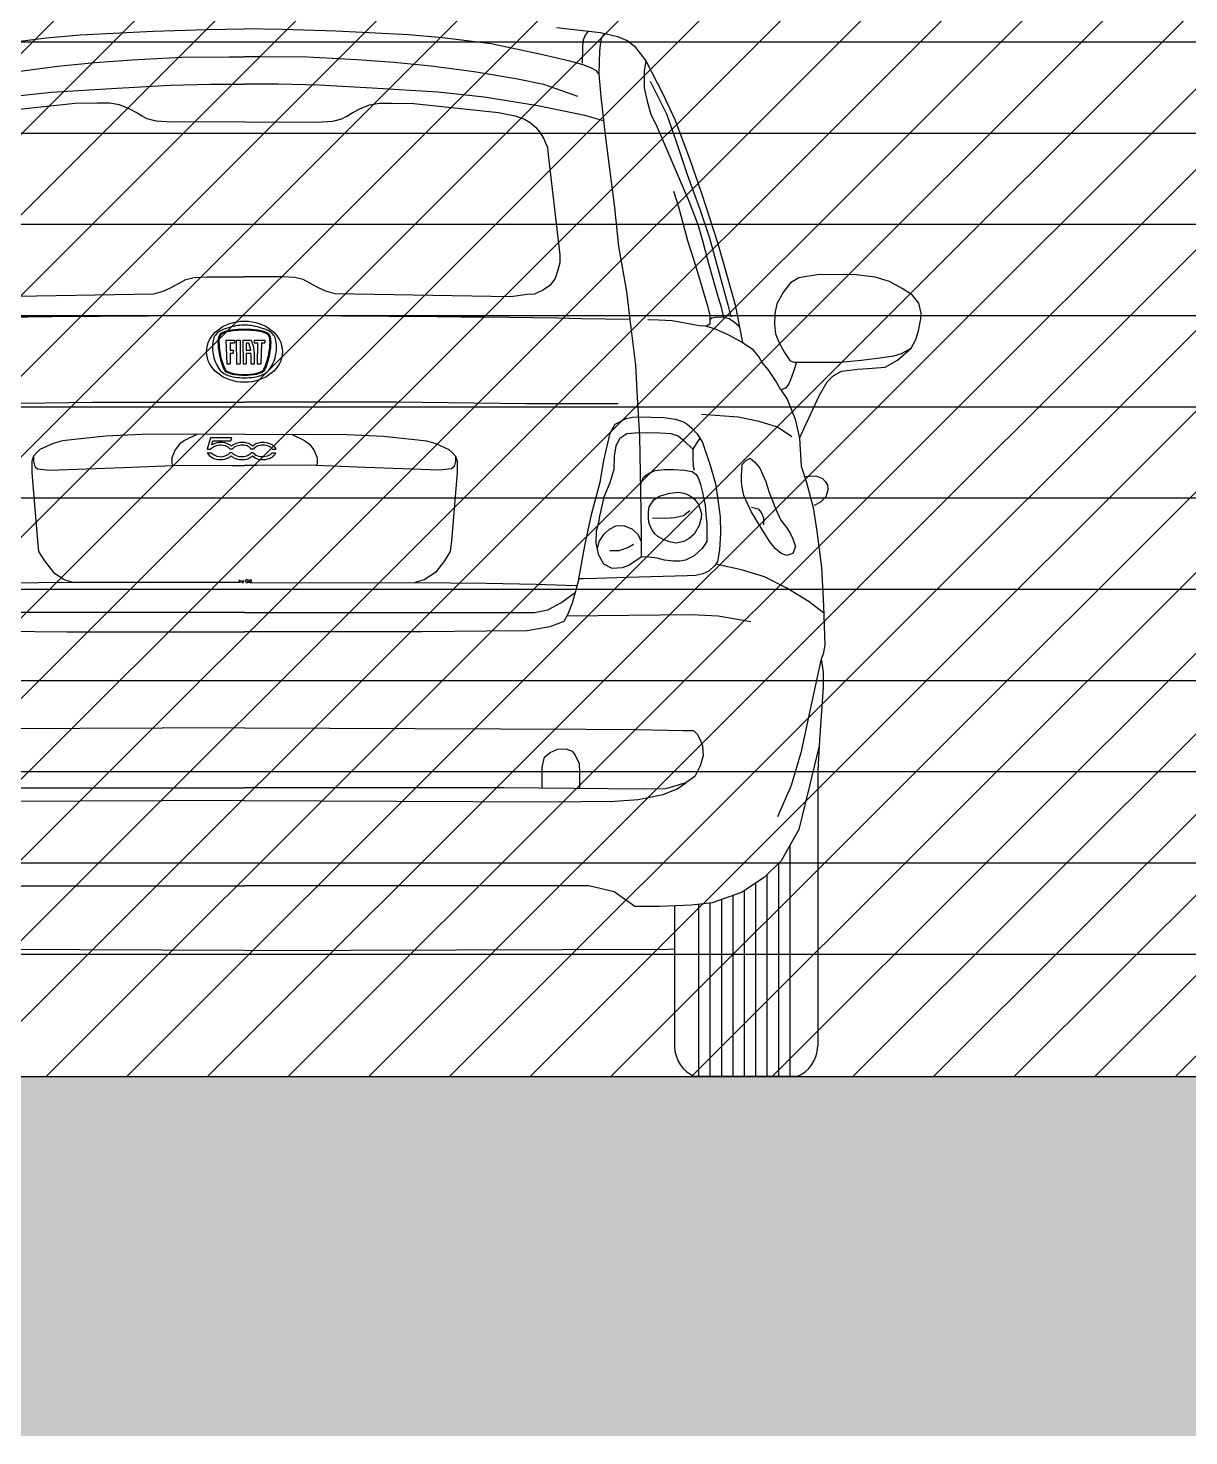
# Model space of a CAD drawing. Header units: metres. Extents: x -442 to 316, y -503 to 125.
# Drawn here: x 107.34 to 108.954, y -274.536 to -272.576 of the extents above; entities that cross this region are included whole.
import ezdxf

# ---------------------------------------------------------------- set-up
doc = ezdxf.new("R2010")
doc.units = ezdxf.units.M
for name, color, linetype in [('FIGURE_SAGOME', 252, 'Continuous'), ('SRAFA', 251, 'Continuous'), ('ZDIVO', 1, 'Continuous')]:
    doc.layers.add(name, color=color, linetype=linetype)

msp = doc.modelspace()

# ---------------------------------------------------------------- hatches: boundary and pattern name
at = {"layer": 'SRAFA', "linetype": 'Continuous'}
h = msp.add_hatch(dxfattribs=at)
h.set_pattern_fill('LINE,_O', color=256, scale=0.04)
h.set_pattern_definition([(0, (252.01669, -52.50389), (0, 0.127), [])])
h.paths.add_polyline_path([(103.583033, -271.535551), (103.583033, -273.930035), (109.183033, -273.930035), (109.183033, -271.535551)])
msp.add_hatch(color=256, dxfattribs=at).paths.add_polyline_path([(122.160874, -273.535551), (113.593033, -273.535551), (113.593033, -274.035551), (103.143033, -274.035551), (103.143033, -273.535551), (100.637587, -273.535551), (100.637587, -274.535606), (122.160874, -274.535606)])
at = {"layer": 'ZDIVO', "linetype": 'Continuous', "lineweight": 0}
h = msp.add_hatch(dxfattribs=at)
h.set_pattern_fill('ANSI31', color=256, scale=0.025, style=0)
h.set_pattern_definition([(45, (222.03104, -52.50389), (-0.0561266, 0.0561266), [])])
h.paths.add_polyline_path([(109.383033, -271.485551), (103.533033, -271.485551), (103.533033, -274.035551), (109.383033, -274.035551)])

# ---------------------------------------------------------------- linework, layer by layer
at = {"layer": 'FIGURE_SAGOME', "linetype": 'Continuous'}
for p, q in [((107.36481, -272.589198), (107.412013, -272.585069)), ((107.412013, -272.585069), (107.513607, -272.580199)), ((107.513607, -272.580199), (107.588222, -272.577864)), ((107.588222, -272.577864), (107.640491, -272.576749)), ((107.692759, -272.577864), (107.640491, -272.576749)), ((107.767374, -272.580199), (107.692759, -272.577864)), ((107.868968, -272.585069), (107.767374, -272.580199)), ((107.916171, -272.589198), (107.868968, -272.585069)), ((108.074803, -272.57491), (108.135769, -272.582036)), ((108.118746, -272.580046), (108.114689, -272.585447)), ((108.135769, -272.582036), (108.159277, -272.587318)), ((108.141281, -272.583274), (108.136885, -272.589869)), ((107.297332, -272.597451), (107.36481, -272.589198)), ((107.983649, -272.597451), (107.916171, -272.589198)), ((108.053319, -272.612442), (107.983649, -272.597451)), ((108.110919, -272.600252), (108.110639, -272.609051)), ((108.111896, -272.59257), (108.110919, -272.600252)), ((108.114689, -272.585447), (108.111896, -272.59257)), ((108.135182, -272.599085), (108.134581, -272.607901)), ((108.136885, -272.589869), (108.135182, -272.599085)), ((108.159277, -272.587318), (108.173141, -272.592801)), ((108.173141, -272.592801), (108.183187, -272.600923)), ((108.183187, -272.600923), (108.199059, -272.621224)), ((107.380693, -272.628957), (107.432136, -272.623695)), ((107.432136, -272.623695), (107.484085, -272.620146)), ((107.484085, -272.620146), (107.553025, -272.616281)), ((107.553025, -272.616281), (107.619165, -272.615567)), ((107.619165, -272.615567), (107.640491, -272.615567)), ((107.661816, -272.615567), (107.640491, -272.615567)), ((107.727957, -272.616281), (107.661816, -272.615567)), ((107.796897, -272.620146), (107.727957, -272.616281)), ((107.848845, -272.623695), (107.796897, -272.620146)), ((107.900288, -272.628957), (107.848845, -272.623695)), ((108.093184, -272.621759), (108.053319, -272.612442)), ((108.111896, -272.626791), (108.093184, -272.621759)), ((108.110382, -272.617158), (108.11022, -272.624695)), ((108.110639, -272.609051), (108.110382, -272.617158)), ((108.134581, -272.607901), (108.133584, -272.639654)), ((108.199059, -272.621224), (108.196471, -272.635711)), ((108.199059, -272.621224), (108.222637, -272.667411)), ((107.320852, -272.63667), (107.380693, -272.628957)), ((107.960129, -272.63667), (107.900288, -272.628957)), ((108.017871, -272.646482), (107.960129, -272.63667)), ((108.122509, -272.630844), (108.111896, -272.626791)), ((108.13005, -272.635455), (108.122509, -272.630844)), ((108.133584, -272.639654), (108.13005, -272.635455)), ((108.133584, -272.639654), (108.136455, -272.671241)), ((108.196471, -272.635711), (108.196742, -272.658791)), ((107.371341, -272.664908), (107.462686, -272.65922)), ((107.462686, -272.65922), (107.537181, -272.65515)), ((107.537181, -272.65515), (107.593323, -272.653588)), ((107.593323, -272.653588), (107.640491, -272.653588)), ((107.687658, -272.653588), (107.640491, -272.653588)), ((107.7438, -272.65515), (107.687658, -272.653588)), ((107.818295, -272.65922), (107.7438, -272.65515)), ((107.909641, -272.664908), (107.818295, -272.65922)), ((108.057017, -272.654294), (108.017871, -272.646482)), ((108.104359, -272.670752), (108.057017, -272.654294)), ((108.196742, -272.658791), (108.200543, -272.677255)), ((108.204908, -272.649461), (108.227707, -272.695075)), ((107.404999, -272.680792), (107.287168, -272.693197)), ((107.306853, -272.67199), (107.371341, -272.664908)), ((107.435791, -272.680236), (107.404999, -272.680792)), ((107.452561, -272.680232), (107.435791, -272.680236)), ((107.466583, -272.682429), (107.452561, -272.680232)), ((107.480054, -272.688201), (107.466583, -272.682429)), ((107.800927, -272.688201), (107.814399, -272.682429)), ((107.814399, -272.682429), (107.82842, -272.680232)), ((107.82842, -272.680232), (107.845191, -272.680236)), ((107.845191, -272.680236), (107.875982, -272.680792)), ((107.875982, -272.680792), (107.993814, -272.693197)), ((107.974128, -272.67199), (107.909641, -272.664908)), ((108.048775, -272.683934), (107.974128, -272.67199)), ((108.136455, -272.671241), (108.142607, -272.728672)), ((108.200543, -272.677255), (108.205701, -272.69572)), ((108.222637, -272.667411), (108.239113, -272.703139)), ((107.489951, -272.693424), (107.480054, -272.688201)), ((107.498199, -272.698372), (107.489951, -272.693424)), ((107.505072, -272.70222), (107.498199, -272.698372)), ((107.517444, -272.705243), (107.505072, -272.70222)), ((107.763538, -272.705243), (107.775909, -272.70222)), ((107.775909, -272.70222), (107.782782, -272.698372)), ((107.782782, -272.698372), (107.79103, -272.693424)), ((107.79103, -272.693424), (107.800927, -272.688201)), ((107.993814, -272.693197), (108.017134, -272.697933)), ((108.017134, -272.697933), (108.029876, -272.702571)), ((108.029876, -272.702571), (108.038178, -272.707014)), ((108.114147, -272.697644), (108.048775, -272.683934)), ((108.140064, -272.704938), (108.114147, -272.697644)), ((108.205701, -272.69572), (108.214659, -272.713643)), ((108.227707, -272.695075), (108.240403, -272.732044)), ((107.539163, -272.706613), (107.517444, -272.705243)), ((107.640491, -272.706146), (107.539163, -272.706613)), ((107.640491, -272.706146), (107.741818, -272.706613)), ((107.741818, -272.706613), (107.763538, -272.705243)), ((108.038178, -272.707014), (108.045322, -272.713581)), ((108.045322, -272.713581), (108.050727, -272.720341)), ((108.050727, -272.720341), (108.056326, -272.728839)), ((108.214659, -272.713643), (108.259229, -272.817499)), ((108.239113, -272.703139), (108.259628, -272.757229)), ((108.056326, -272.728839), (108.061925, -272.742164)), ((108.142607, -272.728672), (108.155345, -272.82569)), ((108.240403, -272.732044), (108.256414, -272.779675)), ((108.061925, -272.742164), (108.063083, -272.752399)), ((108.063083, -272.752399), (108.07907, -272.891515)), ((108.259628, -272.757229), (108.276505, -272.805744)), ((108.256414, -272.779675), (108.273898, -272.82769)), ((108.237514, -272.802892), (108.244167, -272.824672)), ((108.259229, -272.817499), (108.271914, -272.850687)), ((108.276505, -272.805744), (108.298835, -272.875703)), ((108.155345, -272.82569), (108.16109, -272.879595)), ((108.244167, -272.824672), (108.251197, -272.850719)), ((108.273898, -272.82769), (108.286998, -272.866169)), ((108.251197, -272.850719), (108.256868, -272.87156)), ((108.271914, -272.850687), (108.27817, -272.87342)), ((108.256868, -272.87156), (108.26466, -272.896233)), ((108.27817, -272.87342), (108.286064, -272.903398)), ((108.286998, -272.866169), (108.299474, -272.911718)), ((108.298835, -272.875703), (108.322979, -272.960986)), ((108.07907, -272.891515), (108.079314, -272.902727)), ((108.16109, -272.879595), (108.171865, -272.942249)), ((108.26466, -272.896233), (108.272124, -272.920062)), ((108.075903, -272.914182), (108.072735, -272.924418)), ((108.079314, -272.902727), (108.075903, -272.914182)), ((108.286064, -272.903398), (108.299526, -272.950681)), ((108.299474, -272.911718), (108.312961, -272.96096)), ((107.527291, -272.94213), (107.537659, -272.937375)), ((107.537659, -272.937375), (107.549538, -272.930891)), ((107.549538, -272.930891), (107.559041, -272.925705)), ((107.559041, -272.925705), (107.570489, -272.922894)), ((107.570489, -272.922894), (107.588631, -272.92181)), ((107.588631, -272.92181), (107.640491, -272.92181)), ((107.69235, -272.92181), (107.640491, -272.92181)), ((107.710493, -272.922894), (107.69235, -272.92181)), ((107.72194, -272.925705), (107.710493, -272.922894)), ((107.731444, -272.930891), (107.72194, -272.925705)), ((107.743323, -272.937375), (107.731444, -272.930891)), ((107.75369, -272.94213), (107.743323, -272.937375)), ((108.065424, -272.934166), (108.056652, -272.940014)), ((108.072735, -272.924418), (108.065424, -272.934166)), ((108.272124, -272.920062), (108.281667, -272.951724)), ((108.399992, -272.93041), (108.390365, -272.943105)), ((108.411758, -272.923659), (108.399992, -272.93041)), ((108.439962, -272.918842), (108.411758, -272.923659)), ((108.491647, -272.919394), (108.439962, -272.918842)), ((108.51819, -272.92233), (108.491647, -272.919394)), ((108.537756, -272.92875), (108.51819, -272.92233)), ((108.555332, -272.938094), (108.537756, -272.92875)), ((107.270142, -272.949754), (107.514332, -272.945589)), ((107.514332, -272.945589), (107.527291, -272.94213)), ((107.766649, -272.945589), (107.75369, -272.94213)), ((108.01084, -272.949754), (107.766649, -272.945589)), ((108.033989, -272.946834), (108.01084, -272.949754)), ((108.04398, -272.946349), (108.033989, -272.946834)), ((108.056652, -272.940014), (108.04398, -272.946349)), ((108.171865, -272.942249), (108.177815, -272.992948)), ((108.281667, -272.951724), (108.284388, -272.961101)), ((108.299526, -272.950681), (108.303857, -272.964159)), ((108.390365, -272.943105), (108.381005, -272.959583)), ((108.569802, -272.947736), (108.555332, -272.938094)), ((108.578894, -272.958544), (108.569802, -272.947736)), ((108.284388, -272.961101), (108.288017, -272.975621)), ((108.288017, -272.975621), (108.287715, -272.987721)), ((108.303857, -272.964159), (108.306985, -272.9786)), ((108.312961, -272.96096), (108.31718, -272.9776)), ((108.322979, -272.960986), (108.333294, -273.013395)), ((108.378598, -272.97309), (108.378063, -272.988489)), ((108.381005, -272.959583), (108.378598, -272.97309)), ((108.581749, -272.972782), (108.578894, -272.958544)), ((108.581537, -272.980702), (108.581749, -272.972782)), ((108.177815, -272.992948), (108.184446, -273.044985)), ((108.216919, -272.982349), (108.20164, -272.982078)), ((108.235414, -272.983425), (108.216919, -272.982349)), ((108.265768, -272.988725), (108.235414, -272.983425)), ((108.276241, -272.990508), (108.265768, -272.988725)), ((108.28441, -272.99009), (108.276241, -272.990508)), ((108.281711, -272.990228), (108.295214, -272.994443)), ((108.287715, -272.987721), (108.28441, -272.99009)), ((108.290767, -272.979646), (108.287866, -272.981671)), ((108.298355, -272.978212), (108.290767, -272.979646)), ((108.295214, -272.994443), (108.313851, -273.002602)), ((108.306985, -272.9786), (108.298355, -272.978212)), ((108.314761, -272.980677), (108.306985, -272.9786)), ((108.322041, -272.985601), (108.314761, -272.980677)), ((108.328965, -272.991398), (108.322041, -272.985601)), ((108.378063, -272.988489), (108.3794, -273.001186)), ((108.578359, -272.997396), (108.581537, -272.980702)), ((107.614652, -273.010092, -0.235341), (107.626681, -273.010092, -0.235341)), ((107.614652, -273.010092, -0.235341), (107.615891, -273.043227, -0.235341)), ((107.620775, -273.013971, -0.235341), (107.626681, -273.013971, -0.235341)), ((107.620775, -273.013971, -0.235341), (107.620775, -273.024229, -0.235341)), ((107.626681, -273.010092, -0.235341), (107.626681, -273.013971, -0.235341)), ((107.628779, -273.010092, -0.235341), (107.634538, -273.010092, -0.235341)), ((107.628779, -273.010092, -0.235341), (107.629457, -273.043227, -0.235341)), ((107.634538, -273.010092, -0.235341), (107.634538, -273.043227, -0.235341)), ((107.637976, -273.010122, -0.235341), (107.64972, -273.010092, -0.235341)), ((107.637976, -273.010122, -0.235341), (107.638438, -273.043227, -0.235341)), ((107.64304, -273.013971, -0.235341), (107.646344, -273.013971, -0.235341)), ((107.64304, -273.013971, -0.235341), (107.64304, -273.024229, -0.235341)), ((107.654126, -273.010092, -0.235341), (107.668715, -273.010092, -0.235341)), ((107.654126, -273.010092, -0.235341), (107.654126, -273.013971, -0.235341)), ((107.654126, -273.013971, -0.235341), (107.658607, -273.013971, -0.235341)), ((107.658607, -273.013971, -0.235341), (107.658026, -273.043227, -0.235341)), ((107.664235, -273.013971, -0.235341), (107.663161, -273.043227, -0.235341)), ((107.664235, -273.013971, -0.235341), (107.668715, -273.013971, -0.235341)), ((107.668715, -273.010092, -0.235341), (107.668715, -273.013971, -0.235341)), ((108.313851, -273.002602), (108.324852, -273.008818)), ((108.324852, -273.008818), (108.333294, -273.013395)), ((108.333294, -273.013395), (108.346663, -273.022442)), ((108.3794, -273.001186), (108.384214, -273.014155)), ((108.384214, -273.014155), (108.391969, -273.027394)), ((108.568189, -273.02158), (108.574333, -273.009381)), ((108.574333, -273.009381), (108.578359, -272.997396)), ((107.620775, -273.024229, -0.235341), (107.624941, -273.024229, -0.235341)), ((107.620775, -273.028108, -0.235341), (107.624941, -273.028108, -0.235341)), ((107.620775, -273.028108, -0.235341), (107.620775, -273.043227, -0.235341)), ((107.624941, -273.024229, -0.235341), (107.624941, -273.028108, -0.235341)), ((107.64304, -273.024229, -0.235341), (107.649223, -273.024229, -0.235341)), ((107.64304, -273.028108, -0.235341), (107.64946, -273.028108, -0.235341)), ((107.64304, -273.028108, -0.235341), (107.64304, -273.043227, -0.235341)), ((108.346663, -273.022442), (108.356641, -273.03416)), ((108.356641, -273.03416), (108.360147, -273.040699)), ((108.391969, -273.027394), (108.399466, -273.038413)), ((108.498432, -273.037864), (108.524347, -273.035024)), ((108.524347, -273.035024), (108.544065, -273.032183)), ((108.544065, -273.032183), (108.554394, -273.02877)), ((108.54903, -273.03796), (108.568189, -273.02158)), ((108.554394, -273.02877), (108.568189, -273.02158)), ((107.615891, -273.043227, -0.235341), (107.620775, -273.043227, -0.235341)), ((107.629457, -273.043227, -0.235341), (107.634538, -273.043227, -0.235341)), ((107.638438, -273.043227, -0.235341), (107.64304, -273.043227, -0.235341)), ((107.64972, -273.043227, -0.235341), (107.654565, -273.043227, -0.235341)), ((107.658026, -273.043227, -0.235341), (107.663161, -273.043227, -0.235341)), ((108.184446, -273.044985), (108.187038, -273.089636)), ((108.369291, -273.051145), (108.360147, -273.040699)), ((108.379309, -273.066484), (108.369291, -273.051145)), ((108.399466, -273.038413), (108.404724, -273.04107)), ((108.405225, -273.051169), (108.400897, -273.063107)), ((108.404724, -273.04107), (108.468949, -273.040894)), ((108.408302, -273.04106), (108.405225, -273.051169)), ((108.459122, -273.060496), (108.47119, -273.053489)), ((108.468949, -273.040894), (108.498432, -273.037864)), ((108.47119, -273.053489), (108.493818, -273.05075)), ((108.493818, -273.05075), (108.513731, -273.04923)), ((108.513731, -273.04923), (108.531725, -273.047857)), ((108.531725, -273.047857), (108.54903, -273.03796)), ((108.386916, -273.079415), (108.379309, -273.066484)), ((108.398068, -273.071178), (108.393241, -273.07723)), ((108.400897, -273.063107), (108.398068, -273.071178)), ((108.440718, -273.086705), (108.451278, -273.068114)), ((108.451278, -273.068114), (108.459122, -273.060496)), ((108.187038, -273.089636), (108.189985, -273.144672)), ((108.393241, -273.07723), (108.386916, -273.079415)), ((108.386916, -273.079415), (108.395425, -273.092497)), ((108.395425, -273.092497), (108.406496, -273.120416)), ((108.412482, -273.146732), (108.440718, -273.086705)), ((107.249637, -273.098694), (107.428971, -273.096625)), ((107.428971, -273.096625), (107.640491, -273.096625)), ((107.85201, -273.096625), (107.640491, -273.096625)), ((108.031344, -273.098694), (107.85201, -273.096625)), ((108.16049, -273.098792), (108.031344, -273.098694)), ((108.327134, -273.11736), (108.276466, -273.113914)), ((108.149237, -273.13951), (108.156253, -273.12723)), ((108.156253, -273.12723), (108.171536, -273.119119)), ((108.171536, -273.119119), (108.180403, -273.117298)), ((108.180403, -273.117298), (108.188511, -273.117154)), ((108.188511, -273.117154), (108.223728, -273.117971)), ((108.223728, -273.117971), (108.240343, -273.120149)), ((108.240343, -273.120149), (108.249815, -273.123257)), ((108.249815, -273.123257), (108.255871, -273.126676)), ((108.255871, -273.126676), (108.263479, -273.1332)), ((108.263479, -273.1332), (108.270312, -273.140812)), ((108.356618, -273.123666), (108.327134, -273.11736)), ((108.382095, -273.131115), (108.356618, -273.123666)), ((108.402133, -273.144577), (108.382095, -273.131115)), ((108.406496, -273.120416), (108.412482, -273.146732)), ((107.387336, -273.150161), (107.374128, -273.153939)), ((107.404128, -273.148271), (107.387336, -273.150161)), ((107.447279, -273.143703), (107.404128, -273.148271)), ((107.498166, -273.141396), (107.447279, -273.143703)), ((107.640491, -273.140984), (107.498166, -273.141396)), ((107.556921, -273.149993), (107.550016, -273.155207)), ((107.57529, -273.141173), (107.556921, -273.149993)), ((107.59332, -273.145973), (107.58869, -273.161883)), ((107.622697, -273.145973), (107.59332, -273.145973)), ((107.595202, -273.15526), (107.596675, -273.150198)), ((107.596675, -273.150198), (107.621468, -273.150198)), ((107.621468, -273.150198), (107.622697, -273.145973)), ((107.640491, -273.140984), (107.782815, -273.141396)), ((107.705691, -273.141173), (107.72406, -273.149993)), ((107.72406, -273.149993), (107.730965, -273.155207)), ((107.782815, -273.141396), (107.833702, -273.143703)), ((107.833702, -273.143703), (107.876853, -273.148271)), ((107.876853, -273.148271), (107.893646, -273.150161)), ((107.893646, -273.150161), (107.906853, -273.153939)), ((108.140686, -273.177669), (108.149237, -273.13951)), ((108.162863, -273.146969), (108.157337, -273.157408)), ((108.17238, -273.14083), (108.162863, -273.146969)), ((108.189685, -273.139069), (108.17238, -273.14083)), ((108.189685, -273.139069), (108.210849, -273.138817)), ((108.189985, -273.144672), (108.191569, -273.219524)), ((108.210849, -273.138817), (108.233678, -273.140126)), ((108.233678, -273.140126), (108.243896, -273.143608)), ((108.243896, -273.143608), (108.252593, -273.151004)), ((108.252593, -273.151004), (108.264116, -273.162097)), ((108.273961, -273.146715), (108.269333, -273.153794)), ((108.270312, -273.140812), (108.27761, -273.152618)), ((108.27761, -273.152618), (108.288145, -273.182778)), ((108.412482, -273.146732), (108.414937, -273.185453)), ((107.347103, -273.171898), (107.34465, -273.178693)), ((107.347103, -273.171898), (107.346958, -273.178883)), ((107.35182, -273.166047), (107.347103, -273.171898)), ((107.355971, -273.162271), (107.35182, -273.166047)), ((107.374128, -273.153939), (107.355971, -273.162271)), ((107.544154, -273.162896), (107.539594, -273.174104)), ((107.550016, -273.155207), (107.544154, -273.162896)), ((107.588337, -273.166852), (107.594267, -273.166852)), ((107.58869, -273.161883), (107.593086, -273.161883)), ((107.623199, -273.166852), (107.619947, -273.166852)), ((107.623536, -273.161883), (107.620283, -273.161883)), ((107.652719, -273.166852), (107.649555, -273.166852)), ((107.653055, -273.161883), (107.649891, -273.161883)), ((107.678857, -273.166852), (107.684245, -273.166852)), ((107.679193, -273.161883), (107.68438, -273.161883)), ((107.730965, -273.155207), (107.736828, -273.162896)), ((107.736828, -273.162896), (107.741388, -273.174104)), ((107.906853, -273.153939), (107.92501, -273.162271)), ((107.92501, -273.162271), (107.929161, -273.166047)), ((107.929161, -273.166047), (107.933878, -273.171898)), ((107.933878, -273.171898), (107.936331, -273.178693)), ((107.933878, -273.171898), (107.934023, -273.178883)), ((108.154881, -273.17184), (108.154574, -273.190264)), ((108.157337, -273.157408), (108.154881, -273.17184)), ((108.269333, -273.153794), (108.264116, -273.162097)), ((108.264116, -273.162097), (108.264447, -273.172271)), ((108.264447, -273.172271), (108.264905, -273.186168)), ((107.34465, -273.178693), (107.344462, -273.194357)), ((107.346958, -273.178883), (107.348887, -273.18605)), ((107.348887, -273.18605), (107.352562, -273.189174)), ((107.352562, -273.189174), (107.369008, -273.191008)), ((107.369008, -273.191008), (107.472077, -273.187576)), ((107.472077, -273.187576), (107.552584, -273.184172)), ((107.539594, -273.174104), (107.539203, -273.182052)), ((107.539203, -273.182052), (107.540794, -273.184671)), ((107.552584, -273.184172), (107.623309, -273.184534)), ((107.623309, -273.184534), (107.640491, -273.184534)), ((107.657672, -273.184534), (107.640491, -273.184534)), ((107.728397, -273.184172), (107.657672, -273.184534)), ((107.808904, -273.187576), (107.728397, -273.184172)), ((107.741778, -273.182052), (107.740187, -273.184671)), ((107.741388, -273.174104), (107.741778, -273.182052)), ((107.911974, -273.191008), (107.808904, -273.187576)), ((107.928419, -273.189174), (107.911974, -273.191008)), ((107.932094, -273.18605), (107.928419, -273.189174)), ((107.934023, -273.178883), (107.932094, -273.18605)), ((107.936331, -273.178693), (107.93652, -273.194357)), ((108.135204, -273.207933), (108.140686, -273.177669)), ((108.154574, -273.190264), (108.148741, -273.208994)), ((108.202424, -273.195744), (108.212059, -273.191891)), ((108.212059, -273.191891), (108.224392, -273.190351)), ((108.224392, -273.190351), (108.237496, -273.190354)), ((108.237496, -273.190354), (108.252528, -273.191321)), ((108.252528, -273.191321), (108.263319, -273.193058)), ((108.264905, -273.186168), (108.266127, -273.191208)), ((108.288145, -273.182778), (108.295632, -273.209869)), ((108.33187, -273.19925), (108.33305, -273.183118)), ((108.33305, -273.183118), (108.337377, -273.178002)), ((108.337377, -273.178002), (108.344064, -273.174459)), ((108.344064, -273.174459), (108.350358, -273.179966)), ((108.350358, -273.179966), (108.357438, -273.188228)), ((108.357438, -273.188228), (108.365699, -273.207112)), ((108.414937, -273.185453), (108.422331, -273.208238)), ((107.344462, -273.194357), (107.352403, -273.2898)), ((107.93652, -273.194357), (107.928579, -273.2898)), ((108.123136, -273.253043), (108.135204, -273.207933)), ((108.148741, -273.208994), (108.140452, -273.228645)), ((108.191387, -273.21095), (108.195679, -273.201139)), ((108.195679, -273.201139), (108.202424, -273.195744)), ((108.263319, -273.193058), (108.268908, -273.197107)), ((108.268908, -273.197107), (108.272376, -273.202697)), ((108.272376, -273.202697), (108.275074, -273.211372)), ((108.275074, -273.211372), (108.27758, -273.222166)), ((108.295632, -273.209869), (108.299375, -273.235858)), ((108.33187, -273.207512), (108.33187, -273.19925)), ((108.33286, -273.214674), (108.33187, -273.207512)), ((108.365699, -273.207112), (108.370026, -273.220881)), ((108.419589, -273.19979), (108.435221, -273.199103)), ((108.422331, -273.208238), (108.431574, -273.242975)), ((108.435221, -273.199103), (108.444504, -273.202712)), ((108.444504, -273.202712), (108.448966, -273.207582)), ((108.448966, -273.207582), (108.451465, -273.211549)), ((108.451465, -273.211549), (108.452179, -273.218943)), ((108.140452, -273.228645), (108.134619, -273.255359)), ((108.191569, -273.219524), (108.19219, -273.282898)), ((108.210241, -273.232505), (108.217549, -273.227498)), ((108.217549, -273.227498), (108.232164, -273.223034)), ((108.232164, -273.223034), (108.244614, -273.221954)), ((108.244614, -273.221954), (108.254899, -273.223987)), ((108.254899, -273.223987), (108.260854, -273.227236)), ((108.260854, -273.227236), (108.266402, -273.231569)), ((108.266402, -273.231569), (108.272356, -273.23888)), ((108.27758, -273.222166), (108.279314, -273.229491)), ((108.279314, -273.229491), (108.281434, -273.2399)), ((108.335017, -273.226397), (108.33286, -273.214674)), ((108.345638, -273.248822), (108.335017, -273.226397)), ((108.370026, -273.220881), (108.379073, -273.244487)), ((108.449145, -273.22814), (108.441826, -273.235713)), ((108.452179, -273.218943), (108.449145, -273.22814)), ((108.202392, -273.249288), (108.203403, -273.242474)), ((108.202392, -273.257138), (108.202392, -273.249288)), ((108.203403, -273.242474), (108.210241, -273.232505)), ((108.251516, -273.254306), (108.260312, -273.24754)), ((108.272356, -273.23888), (108.276416, -273.251739)), ((108.281434, -273.2399), (108.282606, -273.258103)), ((108.299375, -273.235858), (108.302314, -273.256266)), ((108.360585, -273.274), (108.345638, -273.248822)), ((108.345881, -273.242584), (108.354993, -273.244818)), ((108.354993, -273.244818), (108.359464, -273.249976)), ((108.359464, -273.249976), (108.362559, -273.257714)), ((108.379073, -273.244487), (108.386941, -273.260617)), ((108.431574, -273.242975), (108.43675, -273.276217)), ((108.441826, -273.235713), (108.433257, -273.24058)), ((108.113927, -273.296684), (108.123136, -273.253043)), ((108.133084, -273.264571), (108.129707, -273.275932)), ((108.134619, -273.255359), (108.133084, -273.264571)), ((108.157644, -273.268568), (108.14782, -273.273786)), ((108.169617, -273.269185), (108.157644, -273.268568)), ((108.179748, -273.273179), (108.169617, -273.269185)), ((108.202934, -273.263906), (108.202392, -273.257138)), ((108.205234, -273.269863), (108.202934, -273.263906)), ((108.208076, -273.275142), (108.205234, -273.269863)), ((108.208211, -273.257546), (108.22621, -273.258091)), ((108.22621, -273.258091), (108.239337, -273.257011)), ((108.239337, -273.257011), (108.251516, -273.254306)), ((108.273304, -273.268388), (108.265996, -273.280433)), ((108.275875, -273.257424), (108.273304, -273.268388)), ((108.276416, -273.251739), (108.275875, -273.257424)), ((108.282606, -273.258103), (108.283569, -273.265042)), ((108.283569, -273.265042), (108.283955, -273.27256)), ((108.302314, -273.256266), (108.302678, -273.279026)), ((108.362559, -273.257714), (108.362559, -273.267345)), ((108.386941, -273.260617), (108.395988, -273.272812)), ((107.352403, -273.2898), (107.354098, -273.304385)), ((107.928579, -273.2898), (107.926883, -273.304385)), ((108.129707, -273.275932), (108.1294, -273.292207)), ((108.133391, -273.290672), (108.131089, -273.300191)), ((108.140145, -273.28054), (108.133391, -273.290672)), ((108.14782, -273.273786), (108.140145, -273.28054)), ((108.188344, -273.280857), (108.179748, -273.273179)), ((108.19219, -273.29007), (108.188344, -273.280857)), ((108.19219, -273.282898), (108.192475, -273.311779)), ((108.211324, -273.27961), (108.208076, -273.275142)), ((108.215519, -273.283671), (108.211324, -273.27961)), ((108.224045, -273.288004), (108.215519, -273.283671)), ((108.231758, -273.291119), (108.224045, -273.288004)), ((108.251787, -273.290447), (108.24096, -273.29261)), ((108.259094, -273.286387), (108.251787, -273.290447)), ((108.265996, -273.280433), (108.259094, -273.286387)), ((108.283569, -273.290485), (108.277403, -273.300122)), ((108.283955, -273.282004), (108.283569, -273.290485)), ((108.283955, -273.27256), (108.283955, -273.282004)), ((108.302678, -273.279026), (108.301577, -273.301931)), ((108.371599, -273.290916), (108.360585, -273.274)), ((108.395988, -273.272812), (108.400315, -273.279893)), ((108.400315, -273.279893), (108.403068, -273.285794)), ((108.403068, -273.285794), (108.407002, -273.297597)), ((108.43675, -273.276217), (108.443442, -273.326737)), ((107.354098, -273.304385), (107.362237, -273.317613)), ((107.926883, -273.304385), (107.918744, -273.317613)), ((108.105595, -273.342519), (108.113927, -273.296684)), ((108.1294, -273.292207), (108.132777, -273.308175)), ((108.132777, -273.308175), (108.140145, -273.321688)), ((108.148741, -273.302958), (108.161635, -273.302961)), ((108.161635, -273.302961), (108.173915, -273.298971)), ((108.173915, -273.298971), (108.18159, -273.29406)), ((108.24096, -273.29261), (108.231758, -273.291119)), ((108.266226, -273.310335), (108.254085, -273.316694)), ((108.277403, -273.300122), (108.266226, -273.310335)), ((108.301577, -273.301931), (108.298577, -273.318291)), ((108.37868, -273.300357), (108.371599, -273.290916)), ((108.387334, -273.307044), (108.37868, -273.300357)), ((108.395201, -273.309797), (108.387334, -273.307044)), ((108.403462, -273.307041), (108.395201, -273.309797)), ((108.407002, -273.297597), (108.403462, -273.307041)), ((107.362237, -273.317613), (107.374785, -273.333553)), ((107.918744, -273.317613), (107.906197, -273.333553)), ((108.140145, -273.321688), (108.151811, -273.327831)), ((108.151811, -273.327831), (108.166547, -273.326606)), ((108.166547, -273.326606), (108.175143, -273.323537)), ((108.175143, -273.323537), (108.192475, -273.311779)), ((108.203184, -273.312139), (108.192475, -273.311779)), ((108.214773, -273.313601), (108.203184, -273.312139)), ((108.224794, -273.316688), (108.214773, -273.313601)), ((108.237512, -273.317654), (108.224794, -273.316688)), ((108.246377, -273.317656), (108.237512, -273.317654)), ((108.254085, -273.316694), (108.246377, -273.317656)), ((108.295428, -273.323286), (108.286626, -273.331713)), ((108.298577, -273.318291), (108.295428, -273.323286)), ((108.332041, -273.329751), (108.298206, -273.32247)), ((108.363979, -273.339563), (108.332041, -273.329751)), ((108.443442, -273.326737), (108.446298, -273.380243)), ((107.403611, -273.347793), (107.304432, -273.348588)), ((107.374785, -273.333553), (107.390385, -273.343726)), ((107.390385, -273.343726), (107.403611, -273.347793)), ((107.633733, -273.347793), (107.403611, -273.347793)), ((107.633733, -273.347793), (107.633733, -273.343764)), ((107.637146, -273.344929), (107.63836, -273.347598)), ((107.639503, -273.34494), (107.637749, -273.349018)), ((107.644216, -273.346157), (107.645862, -273.346157)), ((107.646747, -273.344936), (107.646747, -273.34782)), ((107.648763, -273.343626), (107.64924, -273.343619)), ((107.648763, -273.343626), (107.649299, -273.344308)), ((107.649164, -273.347852), (107.877371, -273.347793)), ((107.64924, -273.343619), (107.649562, -273.344293)), ((107.649562, -273.344293), (107.649299, -273.344308)), ((107.890597, -273.343726), (107.877371, -273.347793)), ((107.877371, -273.347793), (107.976549, -273.348588)), ((107.906197, -273.333553), (107.890597, -273.343726)), ((107.976549, -273.348588), (108.046284, -273.349805)), ((108.105595, -273.342519), (108.100679, -273.361397)), ((108.111516, -273.34252), (108.105595, -273.342519)), ((108.130591, -273.341866), (108.111516, -273.34252)), ((108.172251, -273.340778), (108.130591, -273.341866)), ((108.256548, -273.338441), (108.172251, -273.340778)), ((108.26795, -273.337792), (108.256548, -273.338441)), ((108.278048, -273.33573), (108.26795, -273.337792)), ((108.286626, -273.331713), (108.278048, -273.33573)), ((108.394967, -273.355383), (108.363979, -273.339563)), ((108.046284, -273.349805), (108.101893, -273.351621)), ((108.080419, -273.375671), (108.095384, -273.365196)), ((108.095384, -273.365196), (108.100679, -273.361397)), ((108.100679, -273.361397), (108.096398, -273.376214)), ((108.426272, -273.374683), (108.394967, -273.355383)), ((108.044201, -273.389435), (108.062759, -273.385846)), ((108.062759, -273.385846), (108.080419, -273.375671)), ((108.096398, -273.376214), (108.090403, -273.391704)), ((108.446584, -273.390156), (108.426272, -273.374683)), ((108.446298, -273.380243), (108.447876, -273.434963)), ((107.640491, -273.38947), (107.23678, -273.389435)), ((107.640491, -273.38947), (108.044201, -273.389435)), ((108.084574, -273.401864), (108.065454, -273.409156)), ((108.090403, -273.391704), (108.084574, -273.401864)), ((108.262364, -273.39244), (108.088698, -273.394676)), ((108.299668, -273.394686), (108.262364, -273.39244)), ((108.345066, -273.40234), (108.299668, -273.394686)), ((107.303757, -273.415107), (107.393692, -273.416367)), ((107.393692, -273.416367), (107.640491, -273.416367)), ((107.887289, -273.416367), (107.640491, -273.416367)), ((107.977224, -273.415107), (107.887289, -273.416367)), ((108.033913, -273.414692), (107.977224, -273.415107)), ((108.065454, -273.409156), (108.033913, -273.414692)), ((108.44554, -273.44729), (108.442684, -273.453846)), ((108.447876, -273.434963), (108.44554, -273.44729)), ((108.442684, -273.453846), (108.429215, -273.515622)), ((108.442684, -273.453846), (108.44554, -273.472731)), ((108.44554, -273.472731), (108.44554, -273.493189)), ((108.44554, -273.493189), (108.440341, -273.567032)), ((108.429215, -273.515622), (108.414358, -273.584571)), ((107.640491, -273.54987), (107.165598, -273.551859)), ((107.640491, -273.54987), (108.115383, -273.551859)), ((108.115383, -273.551859), (108.185584, -273.552339)), ((108.185584, -273.552339), (108.25066, -273.553579)), ((108.25066, -273.553579), (108.265047, -273.553854)), ((108.265047, -273.553854), (108.270186, -273.558904)), ((108.270186, -273.558904), (108.273889, -273.565668)), ((108.057686, -273.590704), (108.065873, -273.584238)), ((108.065873, -273.584238), (108.075783, -273.579496)), ((108.075783, -273.579496), (108.088278, -273.579062)), ((108.088278, -273.579062), (108.096465, -273.582508)), ((108.096465, -273.582508), (108.100773, -273.58811)), ((108.273889, -273.565668), (108.277914, -273.57517)), ((108.277914, -273.57517), (108.27888, -273.589019)), ((108.414358, -273.584571), (108.401284, -273.630338)), ((108.439792, -273.576715), (108.426792, -273.630606)), ((108.440341, -273.567032), (108.438004, -273.60821)), ((108.05467, -273.604496), (108.057686, -273.590704)), ((108.100773, -273.58811), (108.105944, -273.599745)), ((108.105944, -273.599745), (108.106806, -273.612674)), ((108.274694, -273.602706), (108.267288, -273.617842)), ((108.27888, -273.589019), (108.274694, -273.602706)), ((108.054662, -273.633747), (108.05467, -273.604496)), ((108.106806, -273.612674), (108.106593, -273.634259)), ((108.267288, -273.617842), (108.25473, -273.626375)), ((108.438004, -273.60821), (108.438004, -273.993016)), ((107.279439, -273.633223), (107.640491, -273.633223)), ((108.001542, -273.633223), (107.640491, -273.633223)), ((108.194964, -273.635131), (108.001542, -273.633223)), ((108.188225, -273.649504), (108.222825, -273.642586)), ((108.226036, -273.634654), (108.194964, -273.635131)), ((108.222825, -273.642586), (108.242536, -273.634663)), ((108.25473, -273.626375), (108.226036, -273.634654)), ((108.242536, -273.634663), (108.25473, -273.626375)), ((108.401284, -273.630338), (108.382267, -273.673726)), ((108.426792, -273.630606), (108.411935, -273.691233)), ((107.640491, -273.651298), (107.216874, -273.653032)), ((107.640491, -273.651298), (108.064107, -273.653032)), ((108.064107, -273.653032), (108.155509, -273.651936)), ((108.155509, -273.651936), (108.188225, -273.649504)), ((108.411935, -273.691233), (108.386976, -273.735214)), ((108.399679, -274.035551), (108.399679, -273.712829)), ((108.386976, -273.735214), (108.363417, -273.75808)), ((108.383804, -274.035551), (108.383804, -273.738292)), ((108.363417, -273.75808), (108.332117, -273.779362)), ((108.367929, -274.035551), (108.367929, -273.7537)), ((107.319302, -273.769849), (107.395435, -273.769833)), ((107.395435, -273.769833), (107.640491, -273.769833)), ((107.885546, -273.769833), (107.640491, -273.769833)), ((108.119676, -273.769686), (107.885546, -273.769833)), ((108.154861, -273.778178), (108.119676, -273.769686)), ((108.183695, -273.798558), (108.154861, -273.778178)), ((108.332117, -273.779362), (108.291219, -273.793546)), ((108.336179, -274.035551), (108.336179, -273.7766)), ((108.352054, -274.035551), (108.352054, -273.765806)), ((108.217984, -273.798858), (108.183695, -273.798558)), ((108.262424, -273.796879), (108.217984, -273.798858)), ((108.238899, -273.797927), (108.238899, -273.993016)), ((108.291219, -273.793546), (108.262424, -273.796879)), ((108.272679, -274.035551), (108.272679, -273.795692)), ((108.288554, -274.035551), (108.288554, -273.793854)), ((108.304429, -274.035551), (108.304429, -273.788964)), ((108.320304, -274.035551), (108.320304, -273.783459)), ((107.640491, -273.85968), (107.05104, -273.857864)), ((107.640491, -273.85968), (108.229942, -273.857864)), ((108.229942, -273.857864), (108.238899, -273.857715)), ((108.408861, -274.035551), (108.26689, -274.035551))]:
    msp.add_line(p, q, dxfattribs=at)
for centre, radius in [((107.635079, -273.346367), 0.001346), ((107.646747, -273.344002), 0.0000699)]:
    msp.add_circle(centre, radius, dxfattribs=at)
for centre, radius, start, end in [((107.640491, -300.605002), 27.628624, 88.8884028, 91.1115972), ((107.643907, -273.345881), 0.001975, 36.000008, 351.963257), ((107.649164, -273.34645), 0.001402, 281.430519, 270), ((108.285102, -273.993089), 0.046203, 179.910271, 247.74291), ((108.391803, -273.992612), 0.046203, 291.665901, 359.49854)]:
    msp.add_arc(centre, radius, start, end, dxfattribs=at)
for centre, major_axis, ratio, start_param, end_param in [((107.640494, -273.026235, -0.235341), (0.052755, 0), 0.808, 3.14159265, 9.42477796), ((107.619098, -273.012431, -0.235341), (-0.022311, 0), 0.808, -1.05744723, -0.22397645), ((107.642374, -273.044159, -0.235341), (0.067955, 0), 0.808, 1.72974965, 2.09874541), ((107.629269, -273.029593, -0.235341), (-0.041696, 0), 0.808, -1.40266043, -1.06984133), ((107.639374, -273.076727, -0.235341), (-0.100899, 0), 0.808, 4.70129246, 4.88251637), ((107.639374, -273.076727, -0.235341), (-0.099523, 0), 0.808, 4.70129246, 4.88253027), ((107.640445, -273.037469, -0.235341), (-0.059478, 0), 0.808, 4.71157651, 4.86135399), ((107.640512, -273.037469, -0.235341), (0.059478, 0), 0.808, 1.42183132, 1.57160879), ((107.641583, -273.076727, -0.235341), (0.100899, 0), 0.808, 1.40066894, 1.58189285), ((107.641583, -273.076727, -0.235341), (0.099523, 0), 0.808, 1.40065503, 1.58189285), ((107.638583, -273.044159, -0.235341), (-0.067955, 0), 0.808, 4.1844399, 4.55343566), ((107.651688, -273.029593, -0.235341), (0.041696, 0), 0.808, 1.06984133, 1.40266043), ((107.661859, -273.012431, -0.235341), (0.022311, 0), 0.808, 0.22397645, 1.05744723), ((107.674094, -273.020575, -0.235341), (0.078209, 0), 0.808, 2.9481512, 3.28529348), ((107.63863, -273.012893, -0.235341), (0.035098, 0), 0.808, 2.82862592, 3.14913179), ((107.730656, -273.011974, -0.235341), (0.127131, 0), 0.808, 3.15261987, 3.31098158), ((107.63863, -273.012893, -0.235341), (-0.033722, 0), 0.808, -0.31420247, 0.00746843), ((107.730656, -273.011974, -0.235341), (-0.125755, 0), 0.808, 0.01104642, 0.1696241), ((107.613078, -273.00581, -0.235341), (-0.008102, 0), 0.808, -1.07784927, -0.25455207), ((107.613078, -273.00581, -0.235341), (0.006726, 0), 0.808, 2.06296155, 2.89279929), ((107.629269, -273.029593, -0.235341), (0.04032, 0), 0.808, 1.73889858, 2.0718942), ((107.593712, -273.029007, -0.235341), (-0.055825, 0), 0.808, 3.24771659, 3.48144018), ((107.593712, -273.029007, -0.235341), (-0.060703, 0), 0.808, 3.23916042, 3.53748133), ((107.651688, -273.029593, -0.235341), (-0.04032, 0), 0.808, 4.21129111, 4.54428673), ((107.667879, -273.00581, -0.235341), (-0.006726, 0), 0.808, 3.39038602, 4.22022376), ((107.667879, -273.00581, -0.235341), (0.008102, 0), 0.808, 0.25455207, 1.07784927), ((107.550301, -273.011974, -0.235341), (0.125755, 0), 0.808, -0.1696241, -0.01104642), ((107.642327, -273.012893, -0.235341), (0.033722, 0), 0.808, -0.00746843, 0.31420247), ((107.550301, -273.011974, -0.235341), (-0.127131, 0), 0.808, 2.97220373, 3.13056544), ((107.642327, -273.012893, -0.235341), (-0.035098, 0), 0.808, 3.13405352, 3.45455939), ((107.606863, -273.020575, -0.235341), (-0.078209, 0), 0.808, 2.99789183, 3.33503411), ((107.675803, -273.019765, -0.235341), (0.080047, 0), 0.808, 3.29463174, 3.62505545), ((107.719395, -273.017578, -0.235341), (0.114968, 0), 0.808, 3.26801554, 3.51170017), ((107.719395, -273.017578, -0.235341), (-0.113592, 0), 0.808, 0.12616268, 0.37036978), ((107.243061, -273.040227, -0.235341), (-0.406676, 0), 0.808, 3.13246099, 3.17848224), ((107.29697, -273.039119, -0.235341), (-0.357632, 0), 0.808, 3.12737474, 3.19314396), ((107.561562, -273.017578, -0.235341), (0.113592, 0), 0.808, -0.37036978, -0.12616268), ((107.561562, -273.017578, -0.235341), (-0.114968, 0), 0.808, 2.77148513, 3.01516977), ((107.605154, -273.019765, -0.235341), (-0.080047, 0), 0.808, 2.65812985, 2.98855356), ((107.627938, -273.039891, -0.235341), (0.026089, 0), 0.808, 3.63256701, 4.18140631), ((107.61818, -273.049532, -0.235341), (-0.006339, 0), 0.8, 0.33224042, 0.81521926), ((107.61818, -273.049532, -0.235341), (-0.004956, 0), 0.8, 0.32681811, 0.80931415), ((107.630064, -273.038153, -0.235341), (0.024725, 0), 0.808, 3.99627424, 4.44162714), ((107.630064, -273.038153, -0.235341), (0.023349, 0), 0.808, 3.99764531, 4.44093046), ((107.650893, -273.038153, -0.235341), (-0.023349, 0), 0.808, 1.84225485, 2.28554), ((107.650893, -273.038153, -0.235341), (-0.024725, 0), 0.808, 1.84155817, 2.28691107), ((107.662777, -273.049532, -0.235341), (0.004956, 0), 0.8, -0.80931415, -0.32681811), ((107.653019, -273.039891, -0.235341), (-0.026089, 0), 0.808, 2.101779, 2.6506183), ((107.662777, -273.049532, -0.235341), (0.006339, 0), 0.8, -0.81521926, -0.33224042), ((107.637029, -273.024309, -0.235341), (0.047362, 0), 0.808, 4.222082, 4.50994298), ((107.639885, -273.004719, -0.235341), (-0.067243, 0), 0.808, 1.32389349, 1.57985039), ((107.639885, -273.004719, -0.235341), (-0.065867, 0), 0.808, 1.32414499, 1.57985039), ((107.642597, -272.964053, -0.235341), (0.121906, 0), 0.808, 4.58828012, 4.69513477), ((107.641072, -273.004719, -0.235341), (0.067243, 0), 0.808, 4.70333492, 4.95929181), ((107.63836, -272.964053, -0.235341), (-0.121906, 0), 0.808, 1.58805054, 1.69490518), ((107.641072, -273.004719, -0.235341), (0.065867, 0), 0.808, 4.70333492, 4.95904031), ((107.643928, -273.024309, -0.235341), (-0.047362, 0), 0.808, 1.77324232, 2.0611033), ((107.607585, -273.186311), (-0.000032, 0.033714), 0.84442853, -0.39960133, 0.43187498), ((107.637293, -273.188622), (0, 0.036019), 0.84375, -0.30241383, 0.38522797), ((107.666357, -273.187631), (0, 0.035035), 0.84375, -0.40735362, 0.30724147), ((107.604367, -273.151449), (0, 0.024458), 0.84375, 2.25203906, 2.68636231), ((107.607422, -273.185453), (0, 0.029056), 0.84375, -0.39860277, 0.62457395), ((107.607586, -273.147406), (0, 0.025046), 0.84375, 2.45970643, 3.58230385), ((107.595516, -273.155388), (-0.00024, 0.00024), 1, 0.39736655, 2.72870895), ((107.613845, -273.161966), (0, 0.008727), 0.84375, 3.52523043, 4.11826697), ((107.614181, -273.166768), (0, 0.008727), 0.84375, -0.97667432, -0.38363777), ((107.612497, -273.158058), (0, 0.017261), 0.84375, 3.55104089, 3.84487017), ((107.612833, -273.171077), (0, 0.017261), 0.84375, -0.70327751, -0.40944823), ((107.631335, -273.158058), (0, 0.017261), 0.84375, 2.43831514, 2.73214442), ((107.631671, -273.171077), (0, 0.017261), 0.84375, 0.40944823, 0.70327751), ((107.630577, -273.159106), (0, 0.011681), 0.84375, 2.29572939, 2.75899408), ((107.630913, -273.169628), (0, 0.011681), 0.84375, 0.38259857, 0.84586327), ((107.636851, -273.142101), (0, 0.030238), 0.84375, 2.74082163, 3.41790975), ((107.637187, -273.186634), (0, 0.030238), 0.84375, -0.27631709, 0.40077102), ((107.639261, -273.155223), (0, 0.016855), 0.84375, 3.46728882, 3.95098713), ((107.639597, -273.173511), (0, 0.016855), 0.84375, -0.80939447, -0.32569616), ((107.640142, -273.154784), (0, 0.021281), 0.84375, 3.47440538, 3.82965055), ((107.640478, -273.17435), (0, 0.021281), 0.84375, -0.6880579, -0.33281272), ((107.662947, -273.154784), (0, 0.021281), 0.84375, 2.45353476, 2.80877993), ((107.663283, -273.17435), (0, 0.021281), 0.84375, 0.33281272, 0.68805789), ((107.662145, -273.156555), (0, 0.015193), 0.84375, 2.31546246, 2.79083505), ((107.662482, -273.172179), (0, 0.015193), 0.84375, 0.3507576, 0.82613019), ((107.665655, -273.142615), (0, 0.029726), 0.84375, 2.82056669, 3.49673049), ((107.665991, -273.186119), (0, 0.029726), 0.84375, -0.35513784, 0.32102597), ((107.670986, -273.15892), (0, 0.012245), 0.84375, 3.47592185, 4.00772671), ((107.671322, -273.169815), (0, 0.012245), 0.84375, -0.86613406, -0.3343292), ((107.672424, -273.158773), (0, 0.016172), 0.84375, 3.54114243, 4.1892853), ((107.67276, -273.170362), (0, 0.016172), 0.84375, -1.01890207, -0.39954977), ((107.607248, -273.142823), (0, 0.033714), 0.84375, 2.70788069, 3.54040643), ((107.636957, -273.140512), (0, 0.036019), 0.84375, 2.75636468, 3.44400649), ((107.666021, -273.141503), (0, 0.035035), 0.84375, 2.83435119, 3.54894627)]:
    msp.add_ellipse(centre, major_axis=major_axis, ratio=ratio, start_param=start_param, end_param=end_param, dxfattribs=at)
at = {"layer": 'ZDIVO', "linetype": 'Continuous'}
msp.add_line((103.143033, -274.035551), (113.593033, -274.035551), dxfattribs=at)

doc.saveas('drawing.dxf')
